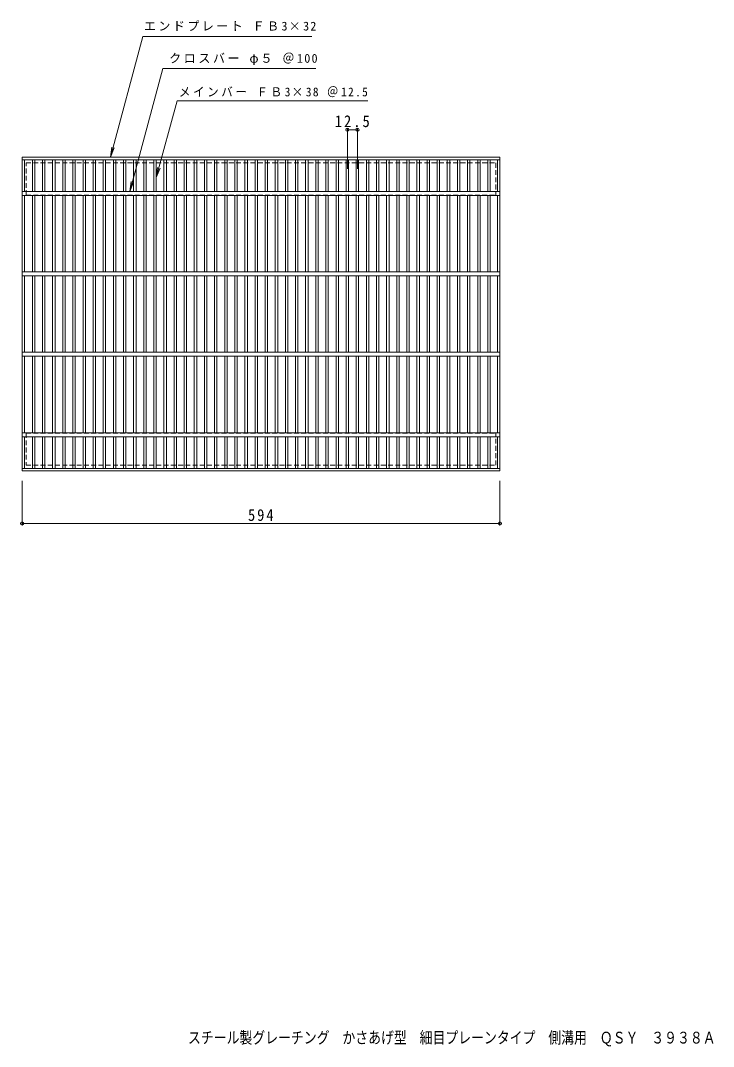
# Model space of a CAD drawing. Units: millimetres, scale not verified. Extents: x -663 to 892, y -682 to 594.
# Drawn here: x -663 to 199, y -682 to 594 of the extents above; entities that cross this region are included whole.
import ezdxf
from ezdxf.enums import TextEntityAlignment as Align

# ---------------------------------------------------------------- set-up
doc = ezdxf.new("R2010")
doc.units = ezdxf.units.MM
doc.header["$LTSCALE"] = 5
doc.header["$PDMODE"] = 32
doc.header["$PDSIZE"] = 4
doc.linetypes.add('DASHED1', pattern=[1.8, 1.2, -0.6])
for name, color, linetype, lineweight in [('A-1_ピット', 2, 'Continuous', 9), ('A-2_蓋', 3, 'Continuous', 9), ('A-4_寸法', 7, 'Continuous', 9)]:
    doc.layers.add(name, color=color, linetype=linetype, lineweight=lineweight)
doc.layers.add('F-5_F-5ﾚｲﾔ', color=2, linetype='Continuous')
doc.styles.add('ＭＳ ゴシック', font='')
doc.styles.get('ＭＳ ゴシック').set_extended_font_data('MS Gothic')

msp = doc.modelspace()

# ---------------------------------------------------------------- linework, layer by layer
at = {"layer": 'A-1_ピット', "linetype": 'DASHED1'}
for p, q in [((-655.811, 416.895), (-71.811, 416.895)), ((-655.811, 376.894), (-655.811, 416.895)), ((-71.811, 416.895), (-71.811, 376.894)), ((-655.811, 376.894), (-71.811, 376.894)), ((-655.811, 80.895), (-71.811, 80.895)), ((-655.811, 80.895), (-655.811, 40.895)), ((-71.811, 40.895), (-71.811, 80.895)), ((-655.811, 40.895), (-71.811, 40.895))]:
    msp.add_line(p, q, dxfattribs=at)
at = {"layer": 'A-2_蓋'}
for p, q in [((-660.811, 33.895), (-660.811, 423.894)), ((-660.811, 423.894), (-66.811, 423.894)), ((-66.811, 423.894), (-66.811, 33.895)), ((-660.811, 420.895), (-66.811, 420.895)), ((-657.81, 420.894), (-657.81, 381.394)), ((-648.05, 381.394), (-648.05, 420.894)), ((-645.051, 381.394), (-645.051, 420.894)), ((-635.47, 381.394), (-635.47, 420.894)), ((-632.471, 381.394), (-632.471, 420.894)), ((-622.891, 381.394), (-622.891, 420.894)), ((-619.891, 381.394), (-619.891, 420.894)), ((-610.31, 381.394), (-610.31, 420.894)), ((-607.311, 381.394), (-607.311, 420.894)), ((-597.73, 381.394), (-597.73, 420.894)), ((-594.731, 381.394), (-594.731, 420.894)), ((-585.151, 381.394), (-585.151, 420.894)), ((-582.151, 381.394), (-582.151, 420.894)), ((-572.57, 381.394), (-572.57, 420.894)), ((-569.57, 381.394), (-569.57, 420.894)), ((-559.99, 381.394), (-559.99, 420.894)), ((-556.99, 381.394), (-556.99, 420.894)), ((-547.41, 381.394), (-547.41, 420.894)), ((-544.41, 381.394), (-544.41, 420.894)), ((-534.83, 381.394), (-534.83, 420.894)), ((-531.83, 381.394), (-531.83, 420.894)), ((-522.251, 381.394), (-522.251, 420.894)), ((-519.25, 381.394), (-519.25, 420.894)), ((-509.67, 381.394), (-509.67, 420.894)), ((-506.67, 381.394), (-506.67, 420.894)), ((-497.091, 381.394), (-497.091, 420.894)), ((-494.09, 381.394), (-494.09, 420.894)), ((-484.511, 381.394), (-484.511, 420.894)), ((-481.51, 381.394), (-481.51, 420.894)), ((-471.93, 381.394), (-471.93, 420.894)), ((-468.93, 381.394), (-468.93, 420.894)), ((-459.35, 381.394), (-459.35, 420.894)), ((-456.35, 381.394), (-456.35, 420.894)), ((-446.77, 381.394), (-446.77, 420.894)), ((-443.77, 381.394), (-443.77, 420.894)), ((-434.19, 381.394), (-434.19, 420.894)), ((-431.19, 381.394), (-431.19, 420.894)), ((-421.61, 381.394), (-421.61, 420.894)), ((-418.61, 381.394), (-418.61, 420.894)), ((-409.03, 381.394), (-409.03, 420.894)), ((-406.03, 381.394), (-406.03, 420.894)), ((-396.45, 381.394), (-396.45, 420.894)), ((-393.45, 381.394), (-393.45, 420.894)), ((-383.871, 381.394), (-383.871, 420.894)), ((-380.871, 381.394), (-380.871, 420.894)), ((-371.29, 381.394), (-371.29, 420.894)), ((-368.29, 381.394), (-368.29, 420.894)), ((-358.71, 381.394), (-358.71, 420.894)), ((-355.71, 381.394), (-355.71, 420.894)), ((-346.13, 381.394), (-346.13, 420.894)), ((-343.13, 381.394), (-343.13, 420.894)), ((-333.55, 381.394), (-333.55, 420.894)), ((-330.55, 381.394), (-330.55, 420.894)), ((-320.97, 381.394), (-320.97, 420.894)), ((-317.97, 381.394), (-317.97, 420.894)), ((-308.39, 381.394), (-308.39, 420.894)), ((-305.39, 381.394), (-305.39, 420.894)), ((-295.81, 381.394), (-295.81, 420.894)), ((-292.81, 381.394), (-292.81, 420.894)), ((-283.23, 381.394), (-283.23, 420.894)), ((-280.23, 381.394), (-280.23, 420.894)), ((-270.65, 381.394), (-270.65, 420.894)), ((-267.65, 381.394), (-267.65, 420.894)), ((-258.07, 381.394), (-258.07, 420.894)), ((-255.07, 381.394), (-255.07, 420.894)), ((-245.49, 381.394), (-245.49, 420.894)), ((-242.49, 381.394), (-242.49, 420.894)), ((-232.91, 381.394), (-232.91, 420.894)), ((-229.91, 381.394), (-229.91, 420.894)), ((-220.33, 381.394), (-220.33, 420.894)), ((-217.33, 381.394), (-217.33, 420.894)), ((-207.75, 381.394), (-207.75, 420.894)), ((-204.75, 381.394), (-204.75, 420.894)), ((-195.17, 381.394), (-195.17, 420.894)), ((-192.17, 381.394), (-192.17, 420.894)), ((-182.59, 381.394), (-182.59, 420.894)), ((-179.59, 381.394), (-179.59, 420.894)), ((-170.009, 381.394), (-170.009, 420.894)), ((-167.009, 381.394), (-167.009, 420.894)), ((-157.429, 381.394), (-157.429, 420.894)), ((-154.429, 381.394), (-154.429, 420.894)), ((-144.848, 381.394), (-144.848, 420.894)), ((-141.848, 381.394), (-141.848, 420.894)), ((-132.268, 381.394), (-132.268, 420.894)), ((-129.268, 381.394), (-129.268, 420.894)), ((-119.688, 381.394), (-119.688, 420.894)), ((-116.687, 381.394), (-116.687, 420.894)), ((-107.107, 381.394), (-107.107, 420.894)), ((-104.107, 381.394), (-104.107, 420.894)), ((-94.527, 381.394), (-94.527, 420.894)), ((-91.527, 381.394), (-91.527, 420.894)), ((-81.946, 381.394), (-81.946, 420.894)), ((-78.946, 381.394), (-78.946, 420.894)), ((-69.81, 381.394), (-69.81, 420.894)), ((-660.811, 381.394), (-66.811, 381.394)), ((-660.811, 376.394), (-66.811, 376.394)), ((-657.81, 376.394), (-657.81, 281.394)), ((-648.05, 281.394), (-648.05, 376.394)), ((-645.051, 281.394), (-645.051, 376.394)), ((-635.47, 281.394), (-635.47, 376.394)), ((-632.471, 281.394), (-632.471, 376.394)), ((-622.891, 281.394), (-622.891, 376.394)), ((-619.891, 281.394), (-619.891, 376.394)), ((-610.31, 281.394), (-610.31, 376.394)), ((-607.311, 281.394), (-607.311, 376.394)), ((-597.73, 281.394), (-597.73, 376.394)), ((-594.731, 281.394), (-594.731, 376.394)), ((-585.151, 281.394), (-585.151, 376.394)), ((-582.151, 281.394), (-582.151, 376.394)), ((-572.57, 281.394), (-572.57, 376.394)), ((-569.57, 281.394), (-569.57, 376.394)), ((-559.99, 281.394), (-559.99, 376.394)), ((-556.99, 281.394), (-556.99, 376.394)), ((-547.41, 281.394), (-547.41, 376.394)), ((-544.41, 281.394), (-544.41, 376.394)), ((-534.83, 281.394), (-534.83, 376.394)), ((-531.83, 281.394), (-531.83, 376.394)), ((-522.251, 281.394), (-522.251, 376.394)), ((-519.25, 281.394), (-519.25, 376.394)), ((-509.67, 281.394), (-509.67, 376.394)), ((-506.67, 281.394), (-506.67, 376.394)), ((-497.091, 281.394), (-497.091, 376.394)), ((-494.09, 281.394), (-494.09, 376.394)), ((-484.511, 281.394), (-484.511, 376.394)), ((-481.51, 281.394), (-481.51, 376.394)), ((-471.93, 281.394), (-471.93, 376.394)), ((-468.93, 281.394), (-468.93, 376.394)), ((-459.35, 281.394), (-459.35, 376.394)), ((-456.35, 281.394), (-456.35, 376.394)), ((-446.77, 281.394), (-446.77, 376.394)), ((-443.77, 281.394), (-443.77, 376.394)), ((-434.19, 281.394), (-434.19, 376.394)), ((-431.19, 281.394), (-431.19, 376.394)), ((-421.61, 281.394), (-421.61, 376.394)), ((-418.61, 281.394), (-418.61, 376.394)), ((-409.03, 281.394), (-409.03, 376.394)), ((-406.03, 281.394), (-406.03, 376.394)), ((-396.45, 281.394), (-396.45, 376.394)), ((-393.45, 281.394), (-393.45, 376.394)), ((-383.871, 281.394), (-383.871, 376.394)), ((-380.871, 281.394), (-380.871, 376.394)), ((-371.29, 281.394), (-371.29, 376.394)), ((-368.29, 281.394), (-368.29, 376.394)), ((-358.71, 281.394), (-358.71, 376.394)), ((-355.71, 281.394), (-355.71, 376.394)), ((-346.13, 281.394), (-346.13, 376.394)), ((-343.13, 281.394), (-343.13, 376.394)), ((-333.55, 281.394), (-333.55, 376.394)), ((-330.55, 281.394), (-330.55, 376.394)), ((-320.97, 281.394), (-320.97, 376.394)), ((-317.97, 281.394), (-317.97, 376.394)), ((-308.39, 281.394), (-308.39, 376.394)), ((-305.39, 281.394), (-305.39, 376.394)), ((-295.81, 281.394), (-295.81, 376.394)), ((-292.81, 281.394), (-292.81, 376.394)), ((-283.23, 281.394), (-283.23, 376.394)), ((-280.23, 281.394), (-280.23, 376.394)), ((-270.65, 281.394), (-270.65, 376.394)), ((-267.65, 281.394), (-267.65, 376.394)), ((-258.07, 281.394), (-258.07, 376.394)), ((-255.07, 281.394), (-255.07, 376.394)), ((-245.49, 281.394), (-245.49, 376.394)), ((-242.49, 281.394), (-242.49, 376.394)), ((-232.91, 281.394), (-232.91, 376.394)), ((-229.91, 281.394), (-229.91, 376.394)), ((-220.33, 281.394), (-220.33, 376.394)), ((-217.33, 281.394), (-217.33, 376.394)), ((-207.75, 281.394), (-207.75, 376.394)), ((-204.75, 281.394), (-204.75, 376.394)), ((-195.17, 281.394), (-195.17, 376.394)), ((-192.17, 281.394), (-192.17, 376.394)), ((-182.59, 281.394), (-182.59, 376.394)), ((-179.59, 281.394), (-179.59, 376.394)), ((-170.009, 281.394), (-170.009, 376.394)), ((-167.009, 281.394), (-167.009, 376.394)), ((-157.429, 281.394), (-157.429, 376.394)), ((-154.429, 281.394), (-154.429, 376.394)), ((-144.848, 281.394), (-144.848, 376.394)), ((-141.848, 281.394), (-141.848, 376.394)), ((-132.268, 281.394), (-132.268, 376.394)), ((-129.268, 281.394), (-129.268, 376.394)), ((-119.688, 281.394), (-119.688, 376.394)), ((-116.687, 281.394), (-116.687, 376.394)), ((-107.107, 281.394), (-107.107, 376.394)), ((-104.107, 281.394), (-104.107, 376.394)), ((-94.527, 281.394), (-94.527, 376.394)), ((-91.527, 281.394), (-91.527, 376.394)), ((-81.946, 281.394), (-81.946, 376.394)), ((-78.946, 281.394), (-78.946, 376.394)), ((-69.81, 281.394), (-69.81, 376.394)), ((-660.811, 281.394), (-66.811, 281.394)), ((-660.811, 276.395), (-66.811, 276.395)), ((-657.81, 181.394), (-657.81, 276.395)), ((-648.05, 276.395), (-648.05, 181.394)), ((-645.051, 276.395), (-645.051, 181.394)), ((-635.47, 276.395), (-635.47, 181.394)), ((-632.471, 276.395), (-632.471, 181.394)), ((-622.891, 276.395), (-622.891, 181.394)), ((-619.891, 276.395), (-619.891, 181.394)), ((-610.31, 276.395), (-610.31, 181.394)), ((-607.311, 276.395), (-607.311, 181.394)), ((-597.73, 276.395), (-597.73, 181.394)), ((-594.731, 276.395), (-594.731, 181.394)), ((-585.151, 276.395), (-585.151, 181.394)), ((-582.151, 276.395), (-582.151, 181.394)), ((-572.57, 276.395), (-572.57, 181.394)), ((-569.57, 276.395), (-569.57, 181.394)), ((-559.99, 276.395), (-559.99, 181.394)), ((-556.99, 276.395), (-556.99, 181.394)), ((-547.41, 276.395), (-547.41, 181.394)), ((-544.41, 276.395), (-544.41, 181.394)), ((-534.83, 276.395), (-534.83, 181.394)), ((-531.83, 276.395), (-531.83, 181.394)), ((-522.251, 276.395), (-522.251, 181.394)), ((-519.25, 276.395), (-519.25, 181.394)), ((-509.67, 276.395), (-509.67, 181.394)), ((-506.67, 276.395), (-506.67, 181.394)), ((-497.091, 276.395), (-497.091, 181.394)), ((-494.09, 276.395), (-494.09, 181.394)), ((-484.511, 276.395), (-484.511, 181.394)), ((-481.51, 276.395), (-481.51, 181.394)), ((-471.93, 276.395), (-471.93, 181.394)), ((-468.93, 276.395), (-468.93, 181.394)), ((-459.35, 276.395), (-459.35, 181.394)), ((-456.35, 276.395), (-456.35, 181.394)), ((-446.77, 276.395), (-446.77, 181.394)), ((-443.77, 276.395), (-443.77, 181.394)), ((-434.19, 276.395), (-434.19, 181.394)), ((-431.19, 276.395), (-431.19, 181.394)), ((-421.61, 276.395), (-421.61, 181.394)), ((-418.61, 276.395), (-418.61, 181.394)), ((-409.03, 276.395), (-409.03, 181.394)), ((-406.03, 276.395), (-406.03, 181.394)), ((-396.45, 276.395), (-396.45, 181.394)), ((-393.45, 276.395), (-393.45, 181.394)), ((-383.871, 276.395), (-383.871, 181.394)), ((-380.871, 276.395), (-380.871, 181.394)), ((-371.29, 276.395), (-371.29, 181.394)), ((-368.29, 276.395), (-368.29, 181.394)), ((-358.71, 276.395), (-358.71, 181.394)), ((-355.71, 276.395), (-355.71, 181.394)), ((-346.13, 276.395), (-346.13, 181.394)), ((-343.13, 276.395), (-343.13, 181.394)), ((-333.55, 276.395), (-333.55, 181.394)), ((-330.55, 276.395), (-330.55, 181.394)), ((-320.97, 276.395), (-320.97, 181.394)), ((-317.97, 276.395), (-317.97, 181.394)), ((-308.39, 276.395), (-308.39, 181.394)), ((-305.39, 276.395), (-305.39, 181.394)), ((-295.81, 276.395), (-295.81, 181.394)), ((-292.81, 276.395), (-292.81, 181.394)), ((-283.23, 276.395), (-283.23, 181.394)), ((-280.23, 276.395), (-280.23, 181.394)), ((-270.65, 276.395), (-270.65, 181.394)), ((-267.65, 276.395), (-267.65, 181.394)), ((-258.07, 276.395), (-258.07, 181.394)), ((-255.07, 276.395), (-255.07, 181.394)), ((-245.49, 276.395), (-245.49, 181.394)), ((-242.49, 276.395), (-242.49, 181.394)), ((-232.91, 276.395), (-232.91, 181.394)), ((-229.91, 276.395), (-229.91, 181.394)), ((-220.33, 276.395), (-220.33, 181.394)), ((-217.33, 276.395), (-217.33, 181.394)), ((-207.75, 276.395), (-207.75, 181.394)), ((-204.75, 276.395), (-204.75, 181.394)), ((-195.17, 276.395), (-195.17, 181.394)), ((-192.17, 276.395), (-192.17, 181.394)), ((-182.59, 276.395), (-182.59, 181.394)), ((-179.59, 276.395), (-179.59, 181.394)), ((-170.009, 276.395), (-170.009, 181.394)), ((-167.009, 276.395), (-167.009, 181.394)), ((-157.429, 276.395), (-157.429, 181.394)), ((-154.429, 276.395), (-154.429, 181.394)), ((-144.848, 276.395), (-144.848, 181.394)), ((-141.848, 276.395), (-141.848, 181.394)), ((-132.268, 276.395), (-132.268, 181.394)), ((-129.268, 276.395), (-129.268, 181.394)), ((-119.688, 276.395), (-119.688, 181.394)), ((-116.687, 276.395), (-116.687, 181.394)), ((-107.107, 276.395), (-107.107, 181.394)), ((-104.107, 276.395), (-104.107, 181.394)), ((-94.527, 276.395), (-94.527, 181.394)), ((-91.527, 276.395), (-91.527, 181.394)), ((-81.946, 276.395), (-81.946, 181.394)), ((-78.946, 276.395), (-78.946, 181.394)), ((-69.81, 276.395), (-69.81, 181.394)), ((-660.811, 181.394), (-66.811, 181.394)), ((-660.811, 176.394), (-66.811, 176.394)), ((-657.81, 81.394), (-657.81, 176.394)), ((-648.05, 176.394), (-648.05, 81.394)), ((-645.051, 176.394), (-645.051, 81.394)), ((-635.47, 176.394), (-635.47, 81.394)), ((-632.471, 176.394), (-632.471, 81.394)), ((-622.891, 176.394), (-622.891, 81.394)), ((-619.891, 176.394), (-619.891, 81.394)), ((-610.31, 176.394), (-610.31, 81.394)), ((-607.311, 176.394), (-607.311, 81.394)), ((-597.73, 176.394), (-597.73, 81.394)), ((-594.731, 176.394), (-594.731, 81.394)), ((-585.151, 176.394), (-585.151, 81.394)), ((-582.151, 176.394), (-582.151, 81.394)), ((-572.57, 176.394), (-572.57, 81.394)), ((-569.57, 176.394), (-569.57, 81.394)), ((-559.99, 176.394), (-559.99, 81.394)), ((-556.99, 176.394), (-556.99, 81.394)), ((-547.41, 176.394), (-547.41, 81.394)), ((-544.41, 176.394), (-544.41, 81.394)), ((-534.83, 176.394), (-534.83, 81.394)), ((-531.83, 176.394), (-531.83, 81.394)), ((-522.251, 176.394), (-522.251, 81.394)), ((-519.25, 176.394), (-519.25, 81.394)), ((-509.67, 176.394), (-509.67, 81.394)), ((-506.67, 176.394), (-506.67, 81.394)), ((-497.091, 176.394), (-497.091, 81.394)), ((-494.09, 176.394), (-494.09, 81.394)), ((-484.511, 176.394), (-484.511, 81.394)), ((-481.51, 176.394), (-481.51, 81.394)), ((-471.93, 176.394), (-471.93, 81.394)), ((-468.93, 176.394), (-468.93, 81.394)), ((-459.35, 176.394), (-459.35, 81.394)), ((-456.35, 176.394), (-456.35, 81.394)), ((-446.77, 176.394), (-446.77, 81.394)), ((-443.77, 176.394), (-443.77, 81.394)), ((-434.19, 176.394), (-434.19, 81.394)), ((-431.19, 176.394), (-431.19, 81.394)), ((-421.61, 176.394), (-421.61, 81.394)), ((-418.61, 176.394), (-418.61, 81.394)), ((-409.03, 176.394), (-409.03, 81.394)), ((-406.03, 176.394), (-406.03, 81.394)), ((-396.45, 176.394), (-396.45, 81.394)), ((-393.45, 176.394), (-393.45, 81.394)), ((-383.871, 176.394), (-383.871, 81.394)), ((-380.871, 176.394), (-380.871, 81.394)), ((-371.29, 176.394), (-371.29, 81.394)), ((-368.29, 176.394), (-368.29, 81.394)), ((-358.71, 176.394), (-358.71, 81.394)), ((-355.71, 176.394), (-355.71, 81.394)), ((-346.13, 176.394), (-346.13, 81.394)), ((-343.13, 176.394), (-343.13, 81.394)), ((-333.55, 176.394), (-333.55, 81.394)), ((-330.55, 176.394), (-330.55, 81.394)), ((-320.97, 176.394), (-320.97, 81.394)), ((-317.97, 176.394), (-317.97, 81.394)), ((-308.39, 176.394), (-308.39, 81.394)), ((-305.39, 176.394), (-305.39, 81.394)), ((-295.81, 176.394), (-295.81, 81.394)), ((-292.81, 176.394), (-292.81, 81.394)), ((-283.23, 176.394), (-283.23, 81.394)), ((-280.23, 176.394), (-280.23, 81.394)), ((-270.65, 176.394), (-270.65, 81.394)), ((-267.65, 176.394), (-267.65, 81.394)), ((-258.07, 176.394), (-258.07, 81.394)), ((-255.07, 176.394), (-255.07, 81.394)), ((-245.49, 176.394), (-245.49, 81.394)), ((-242.49, 176.394), (-242.49, 81.394)), ((-232.91, 176.394), (-232.91, 81.394)), ((-229.91, 176.394), (-229.91, 81.394)), ((-220.33, 176.394), (-220.33, 81.394)), ((-217.33, 176.394), (-217.33, 81.394)), ((-207.75, 176.394), (-207.75, 81.394)), ((-204.75, 176.394), (-204.75, 81.394)), ((-195.17, 176.394), (-195.17, 81.394)), ((-192.17, 176.394), (-192.17, 81.394)), ((-182.59, 176.394), (-182.59, 81.394)), ((-179.59, 176.394), (-179.59, 81.394)), ((-170.009, 176.394), (-170.009, 81.394)), ((-167.009, 176.394), (-167.009, 81.394)), ((-157.429, 176.394), (-157.429, 81.394)), ((-154.429, 176.394), (-154.429, 81.394)), ((-144.848, 176.394), (-144.848, 81.394)), ((-141.848, 176.394), (-141.848, 81.394)), ((-132.268, 176.394), (-132.268, 81.394)), ((-129.268, 176.394), (-129.268, 81.394)), ((-119.688, 176.394), (-119.688, 81.394)), ((-116.687, 176.394), (-116.687, 81.394)), ((-107.107, 176.394), (-107.107, 81.394)), ((-104.107, 176.394), (-104.107, 81.394)), ((-94.527, 176.394), (-94.527, 81.394)), ((-91.527, 176.394), (-91.527, 81.394)), ((-81.946, 176.394), (-81.946, 81.394)), ((-78.946, 176.394), (-78.946, 81.394)), ((-69.81, 176.394), (-69.81, 81.394)), ((-660.811, 81.394), (-66.811, 81.394)), ((-660.811, 76.395), (-66.811, 76.395)), ((-657.81, 36.894), (-657.81, 76.395)), ((-648.05, 76.395), (-648.05, 36.894)), ((-645.051, 76.395), (-645.051, 36.894)), ((-635.47, 76.395), (-635.47, 36.894)), ((-632.471, 76.395), (-632.471, 36.894)), ((-622.891, 76.395), (-622.891, 36.894)), ((-619.891, 76.395), (-619.891, 36.894)), ((-610.31, 76.395), (-610.31, 36.894)), ((-607.311, 76.395), (-607.311, 36.894)), ((-597.73, 76.395), (-597.73, 36.894)), ((-594.731, 76.395), (-594.731, 36.894)), ((-585.151, 76.395), (-585.151, 36.894)), ((-582.151, 76.395), (-582.151, 36.894)), ((-572.57, 76.395), (-572.57, 36.894)), ((-569.57, 76.395), (-569.57, 36.894)), ((-559.99, 76.395), (-559.99, 36.894)), ((-556.99, 76.395), (-556.99, 36.894)), ((-547.41, 76.395), (-547.41, 36.894)), ((-544.41, 76.395), (-544.41, 36.894)), ((-534.83, 76.395), (-534.83, 36.894)), ((-531.83, 76.395), (-531.83, 36.894)), ((-522.251, 76.395), (-522.251, 36.894)), ((-519.25, 76.395), (-519.25, 36.894)), ((-509.67, 76.395), (-509.67, 36.894)), ((-506.67, 76.395), (-506.67, 36.894)), ((-497.091, 76.395), (-497.091, 36.894)), ((-494.09, 76.395), (-494.09, 36.894)), ((-484.511, 76.395), (-484.511, 36.894)), ((-481.51, 76.395), (-481.51, 36.894)), ((-471.93, 76.395), (-471.93, 36.894)), ((-468.93, 76.395), (-468.93, 36.894)), ((-459.35, 76.395), (-459.35, 36.894)), ((-456.35, 76.395), (-456.35, 36.894)), ((-446.77, 76.395), (-446.77, 36.894)), ((-443.77, 76.395), (-443.77, 36.894)), ((-434.19, 76.395), (-434.19, 36.894)), ((-431.19, 76.395), (-431.19, 36.894)), ((-421.61, 76.395), (-421.61, 36.894)), ((-418.61, 76.395), (-418.61, 36.894)), ((-409.03, 76.395), (-409.03, 36.894)), ((-406.03, 76.395), (-406.03, 36.894)), ((-396.45, 76.395), (-396.45, 36.894)), ((-393.45, 76.395), (-393.45, 36.894)), ((-383.871, 76.395), (-383.871, 36.894)), ((-380.871, 76.395), (-380.871, 36.894)), ((-371.29, 76.395), (-371.29, 36.894)), ((-368.29, 76.395), (-368.29, 36.894)), ((-358.71, 76.395), (-358.71, 36.894)), ((-355.71, 76.395), (-355.71, 36.894)), ((-346.13, 76.395), (-346.13, 36.894)), ((-343.13, 76.395), (-343.13, 36.894)), ((-333.55, 76.395), (-333.55, 36.894)), ((-330.55, 76.395), (-330.55, 36.894)), ((-320.97, 76.395), (-320.97, 36.894)), ((-317.97, 76.395), (-317.97, 36.894)), ((-308.39, 76.395), (-308.39, 36.894)), ((-305.39, 76.395), (-305.39, 36.894)), ((-295.81, 76.395), (-295.81, 36.894)), ((-292.81, 76.395), (-292.81, 36.894)), ((-283.23, 76.395), (-283.23, 36.894)), ((-280.23, 76.395), (-280.23, 36.894)), ((-270.65, 76.395), (-270.65, 36.894)), ((-267.65, 76.395), (-267.65, 36.894)), ((-258.07, 76.395), (-258.07, 36.894)), ((-255.07, 76.395), (-255.07, 36.894)), ((-245.49, 76.395), (-245.49, 36.894)), ((-242.49, 76.395), (-242.49, 36.894)), ((-232.91, 76.395), (-232.91, 36.894)), ((-229.91, 76.395), (-229.91, 36.894)), ((-220.33, 76.395), (-220.33, 36.894)), ((-217.33, 76.395), (-217.33, 36.894)), ((-207.75, 76.395), (-207.75, 36.894)), ((-204.75, 76.395), (-204.75, 36.894)), ((-195.17, 76.395), (-195.17, 36.894)), ((-192.17, 76.395), (-192.17, 36.894)), ((-182.59, 76.395), (-182.59, 36.894)), ((-179.59, 76.395), (-179.59, 36.894)), ((-170.009, 76.395), (-170.009, 36.894)), ((-167.009, 76.395), (-167.009, 36.894)), ((-157.429, 76.395), (-157.429, 36.894)), ((-154.429, 76.395), (-154.429, 36.894)), ((-144.848, 76.395), (-144.848, 36.894)), ((-141.848, 76.395), (-141.848, 36.894)), ((-132.268, 76.395), (-132.268, 36.894)), ((-129.268, 76.395), (-129.268, 36.894)), ((-119.688, 76.395), (-119.688, 36.894)), ((-116.687, 76.395), (-116.687, 36.894)), ((-107.107, 76.395), (-107.107, 36.894)), ((-104.107, 76.395), (-104.107, 36.894)), ((-94.527, 76.395), (-94.527, 36.894)), ((-91.527, 76.395), (-91.527, 36.894)), ((-81.946, 76.395), (-81.946, 36.894)), ((-78.946, 76.395), (-78.946, 36.894)), ((-69.81, 76.395), (-69.81, 36.894)), ((-66.811, 36.894), (-660.811, 36.894)), ((-66.811, 33.895), (-660.811, 33.895))]:
    msp.add_line(p, q, dxfattribs=at)
at = {"layer": 'A-4_寸法'}
for p, q in [((-551.05, 423.894), (-510.572, 574.166)), ((-510.572, 574.166), (-300.768, 574.166)), ((-527.04, 381.394), (-485.892, 534.165)), ((-485.892, 534.165), (-295.603, 534.165)), ((-494.09, 398.644), (-468.282, 494.165)), ((-468.282, 494.165), (-230.886, 494.165)), ((-256.57, 409.577), (-256.57, 459.719)), ((-243.99, 409.577), (-243.99, 459.719)), ((-256.57, 458.219), (-243.99, 458.219)), ((-551.05, 423.894), (-549.419, 436.287)), ((-551.05, 423.894), (-546.267, 435.443)), ((-494.09, 398.644), (-492.458, 411.037)), ((-494.09, 398.644), (-489.307, 410.192)), ((-527.04, 381.394), (-525.409, 393.787)), ((-527.04, 381.394), (-522.257, 392.942)), ((-660.811, 21.395), (-660.811, -33.011)), ((-66.811, 21.395), (-66.811, -33.011)), ((-660.811, -31.511), (-66.811, -31.511))]:
    msp.add_line(p, q, dxfattribs=at)
for p in [(-256.57, 458.219), (-243.99, 458.219), (-660.811, -31.511), (-66.811, -31.511)]:
    msp.add_point(p, dxfattribs=at)

# ---------------------------------------------------------------- texts
at = {"layer": 'A-4_寸法', "char_height": 11, "attachment_point": 7, "style": 'ＭＳ ゴシック'}
for s, insert in [('\\T1.2;エンドプレート\\~ＦＢ3×32', (-509.518, 580.843)), ('\\T1.21;クロスバー\\~φ５\\~＠100', (-478.103, 538.44)), ('\\T1.23;\\W0.95;メインバー\\~ＦＢ3×38\\~＠12.5', (-465.886, 498.586))]:
    msp.add_mtext(s, dxfattribs=dict(at, insert=insert))
at = {"layer": 'A-4_寸法', "color": 2, "char_height": 14.66, "attachment_point": 7, "style": 'ＭＳ ゴシック'}
for s, insert in [('\\T1.28;\\W0.9;12.5', (-272.155, 461.219)), ('\\T1.27;\\W0.9;594', (-380.061, -28.511))]:
    msp.add_mtext(s, dxfattribs=dict(at, insert=insert))
at = {"layer": 'F-5_F-5ﾚｲﾔ', "style": 'ＭＳ ゴシック', "width": 0.8}
msp.add_text('スチール製グレーチング\u3000かさあげ型\u3000細目プレーンタイプ\u3000側溝用\u3000ＱＳＹ\u3000３９３８Ａ', height=14.66, dxfattribs=at).set_placement((-454.642, -682.552), align=Align.BOTTOM_LEFT)

doc.saveas('drawing.dxf')
